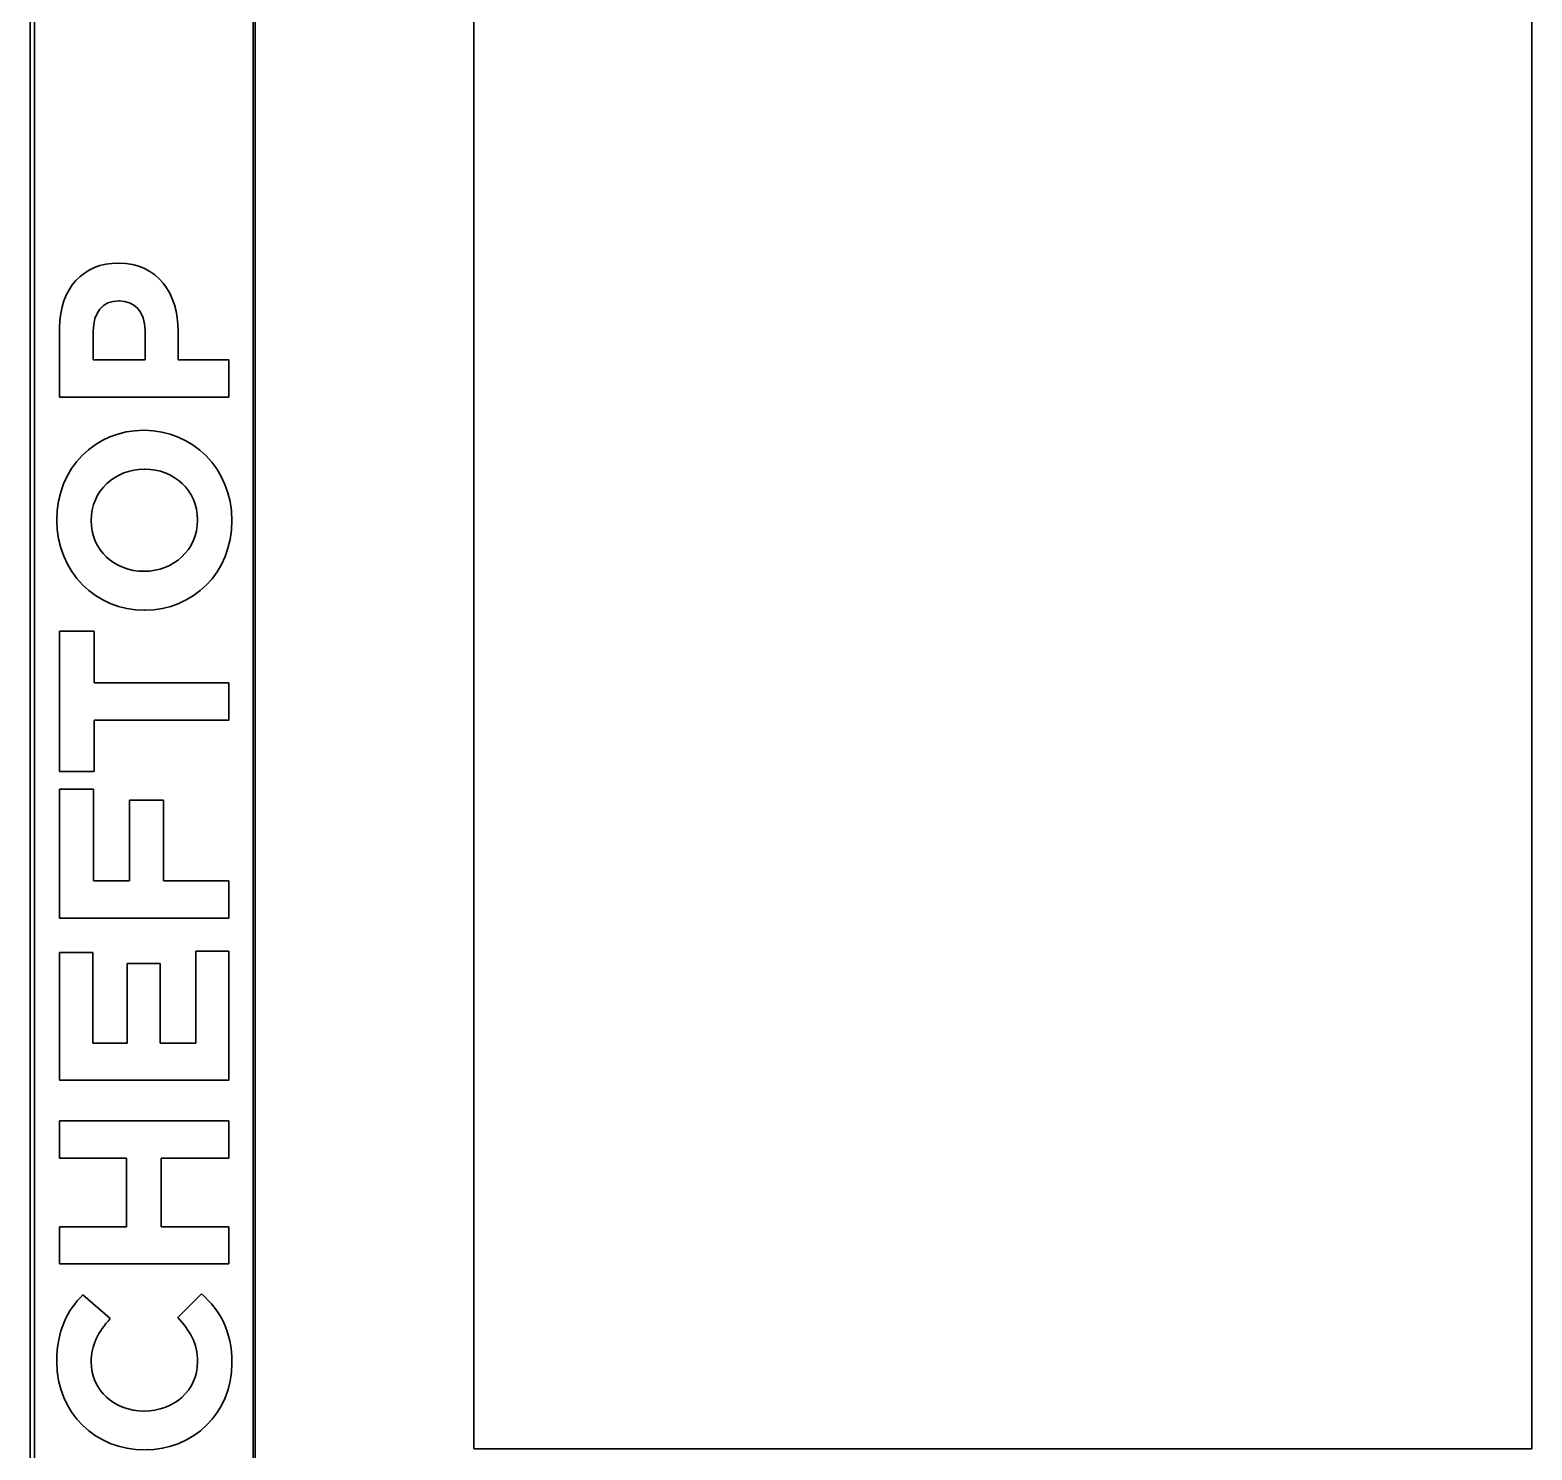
# Model space of a CAD drawing. Extents: x 6569 to 10251, y -294 to 3435.
# Drawn here: x 8535.6 to 8879.1, y 1478.6 to 1803.3 of the extents above; entities that cross this region are included whole.
import ezdxf

# ---------------------------------------------------------------- set-up
doc = ezdxf.new("R2010")
doc.units = 0
doc.header["$LTSCALE"] = 5
doc.layers.add('1', color=7, linetype='CONTINUOUS', true_color=0xffffff)

msp = doc.modelspace()

# ---------------------------------------------------------------- linework, layer by layer
at = {"layer": '1', "color": 7, "linetype": 'Continuous', "lineweight": 35}
for p, q in [((8535.56, 1277.43), (8535.56, 2228.33)), ((8536.56, 1333.58), (8536.56, 2226.08)), ((8586.56, 2226.08), (8586.56, 1333.58)), ((8587.06, 2225.83), (8587.06, 1333.83)), ((8637.06, 1478.83), (8637.06, 2115.83)), ((8879.06, 2115.83), (8879.06, 1478.83)), ((8555.73, 1750.03), (8555.84, 1750.03)), ((8556, 1741.4), (8555.89, 1741.4)), ((8542.34, 1719.38), (8542.34, 1735.2)), ((8550.03, 1734.48), (8550.03, 1727.9)), ((8561.87, 1727.9), (8561.87, 1734.65)), ((8569.45, 1734.37), (8569.45, 1727.9)), ((8550.03, 1727.9), (8561.87, 1727.9)), ((8569.45, 1727.9), (8581.06, 1727.9)), ((8581.06, 1727.9), (8581.06, 1719.38)), ((8581.06, 1719.38), (8542.34, 1719.38)), ((8561.59, 1711.8), (8561.7, 1711.8)), ((8561.81, 1702.9), (8561.7, 1702.9)), ((8561.59, 1679.55), (8561.7, 1679.55)), ((8561.81, 1670.65), (8561.7, 1670.65)), ((8542.34, 1633.75), (8542.34, 1665.83)), ((8542.34, 1665.83), (8550.2, 1665.83)), ((8550.2, 1665.83), (8550.2, 1654.05)), ((8550.2, 1654.05), (8581.06, 1654.05)), ((8581.06, 1654.05), (8581.06, 1645.53)), ((8550.2, 1645.53), (8550.2, 1633.75)), ((8581.06, 1645.53), (8550.2, 1645.53)), ((8550.2, 1633.75), (8542.34, 1633.75)), ((8542.34, 1600.22), (8542.34, 1629.71)), ((8542.34, 1629.71), (8550.09, 1629.71)), ((8550.09, 1629.71), (8550.09, 1608.74)), ((8558.33, 1608.74), (8558.33, 1627.22)), ((8558.33, 1627.22), (8566.07, 1627.22)), ((8566.07, 1627.22), (8566.07, 1608.74)), ((8550.09, 1608.74), (8558.33, 1608.74)), ((8566.07, 1608.74), (8581.06, 1608.74)), ((8581.06, 1608.74), (8581.06, 1600.22)), ((8586.57, 1603.58), (8586.56, 1603.58)), ((8586.56, 1603.57), (8586.57, 1603.58)), ((8581.06, 1600.22), (8542.34, 1600.22)), ((8542.34, 1563.16), (8542.34, 1592.37)), ((8542.34, 1592.37), (8549.92, 1592.37)), ((8549.92, 1592.37), (8549.92, 1571.62)), ((8573.49, 1571.62), (8573.49, 1592.65)), ((8573.49, 1592.65), (8581.06, 1592.65)), ((8581.06, 1592.65), (8581.06, 1563.16)), ((8557.77, 1571.62), (8557.77, 1589.88)), ((8557.77, 1589.88), (8565.35, 1589.88)), ((8565.35, 1589.88), (8565.35, 1571.62)), ((8549.92, 1571.62), (8557.77, 1571.62)), ((8565.35, 1571.62), (8573.49, 1571.62)), ((8581.06, 1563.16), (8542.34, 1563.16)), ((8542.34, 1545.35), (8542.34, 1553.87)), ((8542.34, 1553.87), (8581.06, 1553.87)), ((8581.06, 1553.87), (8581.06, 1545.35)), ((8557.66, 1545.35), (8542.34, 1545.35)), ((8557.66, 1529.64), (8557.66, 1545.35)), ((8581.06, 1545.35), (8565.52, 1545.35)), ((8565.52, 1545.35), (8565.52, 1529.64)), ((8542.34, 1521.12), (8542.34, 1529.64)), ((8542.34, 1529.64), (8557.66, 1529.64)), ((8565.52, 1529.64), (8581.06, 1529.64)), ((8581.06, 1529.64), (8581.06, 1521.12)), ((8581.06, 1521.12), (8542.34, 1521.12)), ((8547.65, 1514.04), (8553.9, 1508.62)), ((8569.34, 1508.89), (8574.81, 1514.31)), ((8561.59, 1487.48), (8561.7, 1487.48)), ((8879.06, 1478.83), (8637.06, 1478.83))]:
    msp.add_line(p, q, dxfattribs=at)
for points in [[(8542.34, 1735.2), (8542.34, 1744.44), (8547.82, 1750.03), (8555.73, 1750.03)], [(8555.84, 1750.03), (8564.8, 1750.03), (8569.45, 1743.06), (8569.45, 1734.37)], [(8555.89, 1741.4), (8552.08, 1741.4), (8550.03, 1738.74), (8550.03, 1734.48)], [(8561.87, 1734.65), (8561.87, 1738.91), (8559.32, 1741.4), (8556, 1741.4)], [(8541.68, 1691.28), (8541.68, 1703.23), (8550.58, 1711.8), (8561.59, 1711.8)], [(8561.7, 1711.8), (8572.71, 1711.8), (8581.73, 1703.12), (8581.73, 1691.17)], [(8561.7, 1702.9), (8555.06, 1702.9), (8549.53, 1698.03), (8549.53, 1691.17)], [(8573.87, 1691.28), (8573.87, 1698.14), (8568.45, 1702.9), (8561.81, 1702.9)], [(8561.7, 1670.65), (8550.69, 1670.65), (8541.68, 1679.33), (8541.68, 1691.28)], [(8549.53, 1691.17), (8549.53, 1684.31), (8554.95, 1679.55), (8561.59, 1679.55)], [(8561.7, 1679.55), (8568.34, 1679.55), (8573.87, 1684.42), (8573.87, 1691.28)], [(8581.73, 1691.17), (8581.73, 1679.22), (8572.82, 1670.65), (8561.81, 1670.65)], [(8541.68, 1498.77), (8541.68, 1506.07), (8544.11, 1510.44), (8547.65, 1514.04)], [(8574.81, 1514.31), (8579.07, 1510.33), (8581.73, 1505.91), (8581.73, 1498.44)], [(8553.9, 1508.62), (8551.19, 1505.63), (8549.53, 1502.59), (8549.53, 1498.71)], [(8573.87, 1498.71), (8573.87, 1503.14), (8572.1, 1505.85), (8569.34, 1508.89)], [(8561.7, 1478.58), (8550.69, 1478.58), (8541.68, 1486.88), (8541.68, 1498.77)], [(8549.53, 1498.71), (8549.53, 1492.19), (8554.95, 1487.48), (8561.59, 1487.48)], [(8561.7, 1487.48), (8568.34, 1487.48), (8573.87, 1492.08), (8573.87, 1498.71)], [(8581.73, 1498.44), (8581.73, 1487.04), (8572.93, 1478.58), (8561.81, 1478.58)]]:
    msp.add_open_spline(points, degree=3, dxfattribs=at)

doc.saveas('drawing.dxf')
